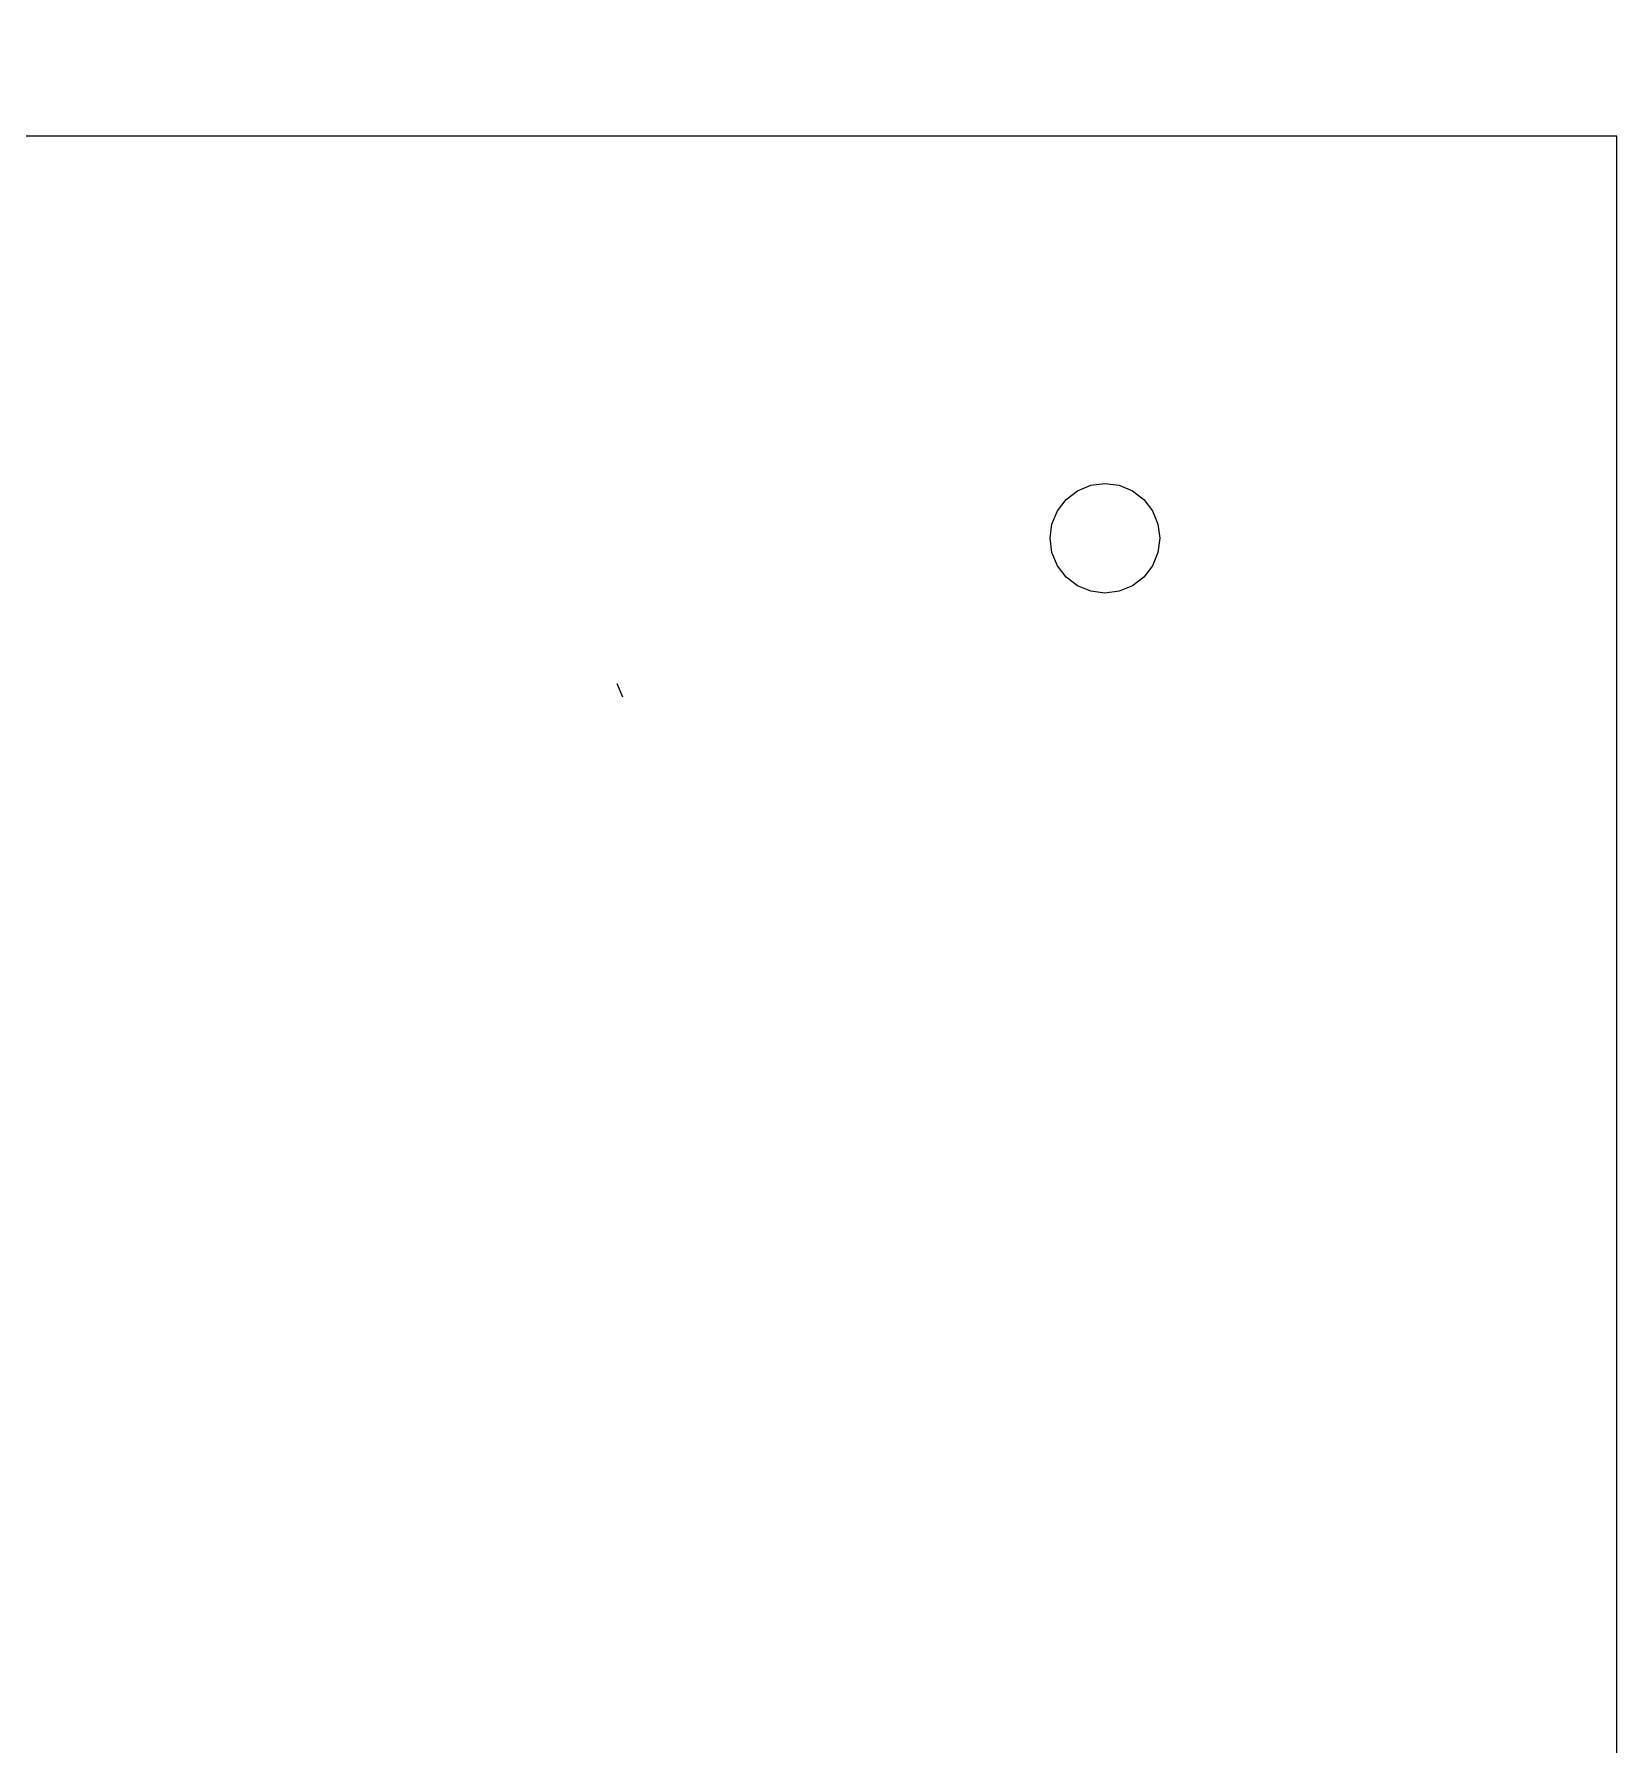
# Model space of a CAD drawing. Extents: x 0.3 to 57.7, y 35.9 to 130.4.
# Drawn here: x 17.85 to 30.07, y 67.68 to 80.88 of the extents above; entities that cross this region are included whole.
import ezdxf

# ---------------------------------------------------------------- set-up
doc = ezdxf.new("R2010")
doc.units = 0
doc.layers.get('0').update_dxf_attribs({"linetype": 'CONTINUOUS'})

msp = doc.modelspace()

# ---------------------------------------------------------------- linework, layer by layer
at = {"color": 5}
for p, q in [((30.070394, 80.098234), (2.694834, 80.098234)), ((30.070394, 79.110456), (30.070394, 80.098234)), ((30.070394, 59.100892), (30.070394, 79.110456)), ((25.907613, 77.360402), (26.009713, 77.402696)), ((26.009713, 77.402696), (26.119284, 77.417117)), ((26.119284, 77.417123), (26.228846, 77.402701)), ((26.228846, 77.402696), (26.33095, 77.360402)), ((25.752663, 77.205451), (25.819937, 77.293129)), ((25.819937, 77.293129), (25.907613, 77.360402)), ((26.33095, 77.360402), (26.418624, 77.293129)), ((26.418624, 77.293129), (26.4859, 77.205451)), ((25.69595, 76.99379), (25.710369, 77.103357)), ((25.71037, 77.103357), (25.752663, 77.205451)), ((26.4859, 77.205451), (26.528189, 77.103357)), ((26.528189, 77.103357), (26.542613, 76.99379)), ((25.71037, 76.884217), (25.695951, 76.99379)), ((26.542613, 76.99379), (26.528188, 76.884217)), ((25.752663, 76.782123), (25.71037, 76.884217)), ((26.528189, 76.884217), (26.4859, 76.782123)), ((25.819937, 76.694445), (25.752663, 76.782123)), ((26.4859, 76.782123), (26.418624, 76.694445)), ((25.907613, 76.627169), (25.819937, 76.694445)), ((26.009713, 76.584881), (25.907613, 76.627169)), ((26.119284, 76.570456), (26.009713, 76.584878)), ((26.228846, 76.584881), (26.119284, 76.570459)), ((26.33095, 76.627169), (26.228846, 76.584881)), ((26.418624, 76.694445), (26.33095, 76.627169)), ((22.396647, 75.768889), (22.354356, 75.870988))]:
    msp.add_line(p, q, dxfattribs=at)
at = {"color": 7}
msp.add_open_spline([(26.372104, 81.394263), (25.646334, 79.608101), (19.032626, 84.90515), (19.032626, 84.90515)], degree=3, dxfattribs=at)

doc.saveas('drawing.dxf')
